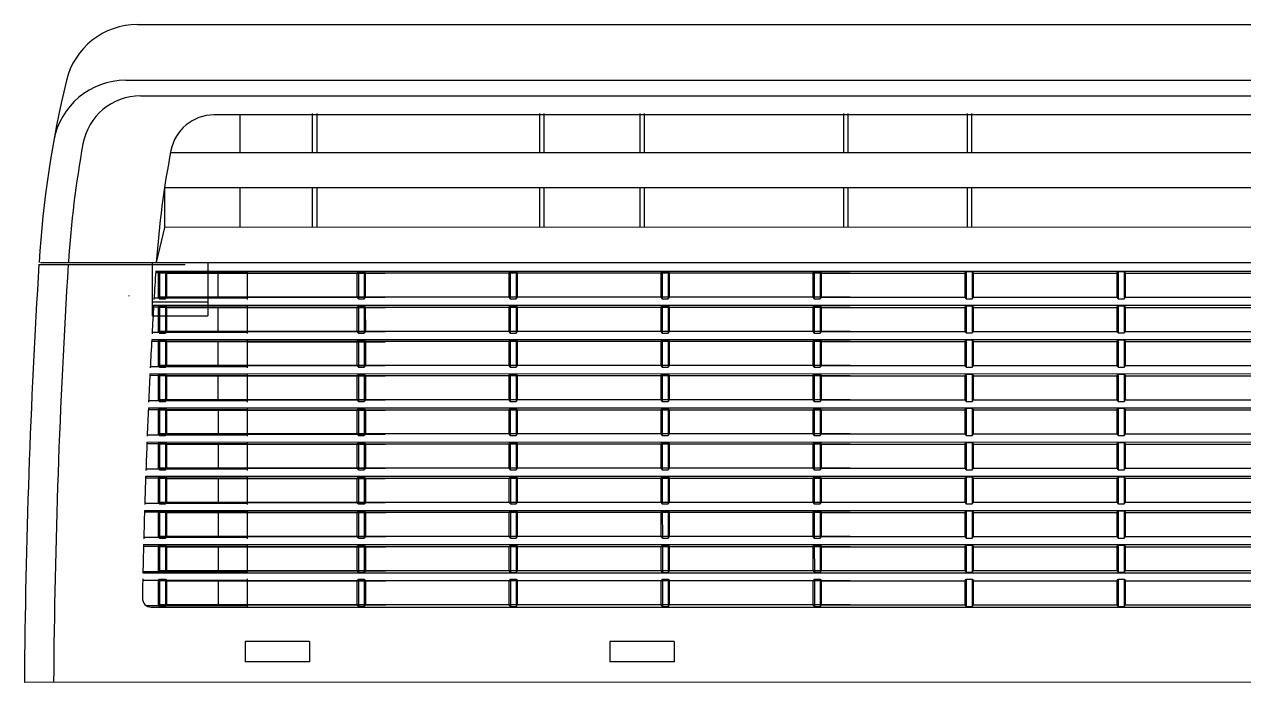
# Model space of a CAD drawing. Header units: millimetres. Extents: x 231894 to 495193, y 184583 to 303652.
# Drawn here: x 462433.2 to 462840.7, y 209070.3 to 209290.4 of the extents above; entities that cross this region are included whole.
import ezdxf

# ---------------------------------------------------------------- set-up
doc = ezdxf.new("R2010")
doc.units = ezdxf.units.MM
doc.layers.add('MEQUIP', color=2, linetype='Continuous')

# ---------------------------------------------------------------- blocks, each defined once
blk = doc.blocks.new('QH')
at = {"layer": 'MEQUIP', "color": 1, "linetype": 'Continuous'}
for p, q in [((378544.97, 398002.48), (379284.35, 398002.54)), ((378541.06, 397983.84), (379288.25, 397983.91)), ((378545.97, 397978.64), (379283.35, 397978.7)), ((378603.4, 397972.79), (378603.4, 397959.6)), ((378604.87, 397972.79), (378604.87, 397959.6)), ((378679.34, 397972.77), (378679.34, 397959.59)), ((378680.8, 397972.77), (378680.8, 397959.59)), ((378712.82, 397972.79), (378712.82, 397959.61)), ((378714.28, 397972.79), (378714.28, 397959.61)), ((378780.94, 397972.78), (378780.94, 397959.59)), ((378782.4, 397972.78), (378782.4, 397959.59)), ((378822.23, 397972.8), (378822.23, 397959.61)), ((378823.69, 397972.8), (378823.69, 397959.61)), ((379258.49, 397972.34), (378570.54, 397972.28)), ((378579.21, 397972.28), (378579.21, 397959.58)), ((379273.32, 397959.64), (378555.99, 397959.58)), ((379275.31, 397947.92), (378554.01, 397947.85)), ((378554.01, 397947.85), (378554.01, 397934.67)), ((378579.21, 397947.86), (378579.21, 397934.67)), ((378603.4, 397947.88), (378603.4, 397934.69)), ((378604.87, 397947.88), (378604.87, 397934.69)), ((378679.34, 397947.86), (378679.34, 397934.67)), ((378680.8, 397947.86), (378680.81, 397934.67)), ((378712.82, 397947.88), (378712.82, 397934.7)), ((378714.28, 397947.88), (378714.28, 397934.7)), ((378780.94, 397947.87), (378780.94, 397934.68)), ((378782.4, 397947.87), (378782.4, 397934.68)), ((378822.23, 397947.89), (378822.23, 397934.7)), ((378823.7, 397947.89), (378823.7, 397934.7)), ((378554.01, 397934.67), (378551.26, 397922.94)), ((379275.31, 397934.73), (378554.01, 397934.67)), ((378512.04, 397922.24), (378560.89, 397922.24)), ((378512.52, 397922.94), (379317.2, 397923.01)), ((378549.9, 397922.94), (378549.9, 397905.1)), ((378551.05, 397920.04), (379278.27, 397920.11)), ((378551.87, 397919.33), (378552.36, 397919.88)), ((378552.36, 397919.88), (378554.32, 397919.88)), ((378552.36, 397919.88), (378552.36, 397910.77)), ((378554.32, 397919.88), (378554.32, 397910.77)), ((378554.32, 397919.88), (378554.8, 397919.33)), ((378568.46, 397922.94), (378568.46, 397905.1)), ((378581.65, 397920.05), (378581.65, 397910.57)), ((378618.3, 397919.33), (378618.79, 397919.88)), ((378618.79, 397919.88), (378620.75, 397919.88)), ((378618.79, 397919.88), (378618.79, 397910.77)), ((378620.75, 397919.88), (378620.75, 397910.77)), ((378620.75, 397919.88), (378621.23, 397919.33)), ((378669.1, 397919.34), (378669.59, 397919.89)), ((378669.59, 397919.89), (378671.54, 397919.89)), ((378669.59, 397919.89), (378669.59, 397910.78)), ((378671.54, 397919.89), (378671.54, 397910.78)), ((378671.54, 397919.89), (378672.03, 397919.34)), ((378719.9, 397919.34), (378720.39, 397919.89)), ((378720.39, 397919.89), (378722.34, 397919.89)), ((378720.39, 397919.89), (378720.39, 397910.78)), ((378722.34, 397919.89), (378722.34, 397910.78)), ((378722.34, 397919.89), (378722.83, 397919.34)), ((378770.7, 397919.34), (378771.19, 397919.89)), ((378771.19, 397919.89), (378773.14, 397919.89)), ((378771.19, 397919.89), (378771.19, 397910.78)), ((378773.14, 397919.89), (378773.14, 397910.78)), ((378773.14, 397919.89), (378773.63, 397919.34)), ((378821.5, 397919.35), (378821.99, 397919.9)), ((378821.99, 397919.9), (378823.94, 397919.9)), ((378821.99, 397919.9), (378821.99, 397910.79)), ((378823.94, 397919.9), (378823.94, 397910.79)), ((378823.94, 397919.9), (378824.43, 397919.35)), ((378872.3, 397919.35), (378872.79, 397919.9)), ((378872.79, 397919.9), (378874.74, 397919.9)), ((378872.79, 397919.9), (378872.79, 397910.79)), ((378874.74, 397919.9), (378874.74, 397910.79)), ((378874.74, 397919.9), (378875.23, 397919.35)), ((378551.02, 397919.54), (378581.65, 397919.54)), ((378551.87, 397919.33), (378551.87, 397911.32)), ((378783.14, 397919.33), (378551.87, 397919.33)), ((378554.8, 397919.33), (378602.67, 397919.33)), ((378554.8, 397911.32), (378554.8, 397919.33)), ((378571.88, 397919.54), (378571.88, 397911.07)), ((378581.65, 397919.31), (378627.81, 397919.32)), ((378618.3, 397919.33), (378618.3, 397911.32)), ((378621.23, 397911.32), (378621.23, 397919.33)), ((378669.1, 397919.34), (378669.1, 397911.33)), ((378672.03, 397911.33), (378672.03, 397919.34)), ((378719.9, 397919.34), (378719.9, 397911.33)), ((378722.83, 397911.33), (378722.83, 397919.34)), ((378770.7, 397919.34), (378770.7, 397911.33)), ((378773.63, 397919.34), (378821.5, 397919.35)), ((378773.63, 397911.33), (378773.63, 397919.34)), ((378821.5, 397919.35), (378821.5, 397911.34)), ((378824.43, 397919.35), (378872.3, 397919.35)), ((378824.43, 397911.34), (378824.43, 397919.35)), ((378872.3, 397919.35), (378872.3, 397911.34)), ((378875.23, 397919.35), (378923.1, 397919.35)), ((378875.23, 397911.34), (378875.23, 397919.35)), ((378549.9, 397909.77), (378568.46, 397909.77)), ((378550.33, 397908.11), (378581.65, 397908.11)), ((378550.36, 397908.61), (379278.96, 397908.68)), ((378550.51, 397911.07), (378581.65, 397911.07)), ((378783.14, 397911.32), (378551.87, 397911.32)), ((378551.87, 397911.32), (378552.36, 397910.77)), ((378551.87, 397907.9), (378552.36, 397908.45)), ((378551.87, 397907.9), (378551.87, 397899.89)), ((378783.14, 397907.9), (378551.87, 397907.9)), ((378552.36, 397910.77), (378554.32, 397910.77)), ((378552.36, 397908.45), (378554.32, 397908.45)), ((378552.36, 397908.45), (378552.36, 397899.34)), ((378554.32, 397910.77), (378554.8, 397911.32)), ((378554.32, 397908.45), (378554.32, 397899.34)), ((378554.32, 397908.45), (378554.81, 397907.9)), ((378554.8, 397911.32), (378602.67, 397911.32)), ((378554.81, 397907.9), (378602.67, 397907.9)), ((378554.81, 397899.89), (378554.81, 397907.9)), ((378571.88, 397908.11), (378571.88, 397899.64)), ((378581.65, 397911.3), (378627.81, 397911.31)), ((378581.65, 397908.62), (378581.65, 397899.14)), ((378581.65, 397907.88), (378627.81, 397907.89)), ((378618.3, 397911.32), (378618.79, 397910.77)), ((378618.3, 397907.9), (378618.79, 397908.45)), ((378618.3, 397907.9), (378618.3, 397899.89)), ((378618.79, 397910.77), (378620.75, 397910.77)), ((378618.79, 397908.45), (378620.75, 397908.45)), ((378618.79, 397908.45), (378618.79, 397899.34)), ((378620.75, 397910.77), (378621.23, 397911.32)), ((378620.75, 397908.45), (378620.75, 397899.34)), ((378620.75, 397908.45), (378621.23, 397907.9)), ((378621.24, 397899.89), (378621.23, 397907.9)), ((378669.1, 397911.33), (378669.59, 397910.78)), ((378669.1, 397907.91), (378669.59, 397908.46)), ((378669.1, 397907.91), (378669.1, 397899.9)), ((378669.59, 397910.78), (378671.54, 397910.78)), ((378669.59, 397908.46), (378671.55, 397908.46)), ((378669.59, 397908.46), (378669.59, 397899.35)), ((378671.54, 397910.78), (378672.03, 397911.33)), ((378671.55, 397908.46), (378671.55, 397899.35)), ((378671.55, 397908.46), (378672.03, 397907.91)), ((378672.03, 397899.9), (378672.03, 397907.91)), ((378719.9, 397911.33), (378720.39, 397910.78)), ((378719.9, 397907.91), (378720.39, 397908.46)), ((378719.9, 397907.91), (378719.9, 397899.9)), ((378720.39, 397910.78), (378722.34, 397910.78)), ((378720.39, 397908.46), (378722.34, 397908.46)), ((378720.39, 397908.46), (378720.39, 397899.35)), ((378722.34, 397910.78), (378722.83, 397911.33)), ((378722.34, 397908.46), (378722.34, 397899.35)), ((378722.34, 397908.46), (378722.83, 397907.91)), ((378722.83, 397899.9), (378722.83, 397907.91)), ((378770.7, 397911.33), (378771.19, 397910.78)), ((378770.7, 397907.91), (378771.19, 397908.46)), ((378770.7, 397907.91), (378770.7, 397899.9)), ((378771.19, 397910.78), (378773.14, 397910.78)), ((378771.19, 397908.46), (378773.14, 397908.46)), ((378771.19, 397908.46), (378771.19, 397899.35)), ((378773.14, 397910.78), (378773.63, 397911.33)), ((378773.14, 397908.46), (378773.14, 397899.35)), ((378773.14, 397908.46), (378773.63, 397907.91)), ((378773.63, 397911.33), (378821.5, 397911.34)), ((378773.63, 397907.91), (378821.5, 397907.92)), ((378773.63, 397899.9), (378773.63, 397907.91)), ((378821.5, 397911.34), (378821.99, 397910.79)), ((378821.5, 397907.92), (378821.99, 397908.47)), ((378821.5, 397907.92), (378821.5, 397899.91)), ((378821.99, 397910.79), (378823.94, 397910.79)), ((378821.99, 397908.47), (378823.94, 397908.47)), ((378821.99, 397908.47), (378821.99, 397899.36)), ((378823.94, 397910.79), (378824.43, 397911.34)), ((378823.94, 397908.47), (378823.94, 397899.36)), ((378823.94, 397908.47), (378824.43, 397907.92)), ((378824.43, 397911.34), (378872.3, 397911.34)), ((378824.43, 397907.92), (378872.3, 397907.92)), ((378824.43, 397899.91), (378824.43, 397907.92)), ((378872.3, 397911.34), (378872.79, 397910.79)), ((378872.3, 397907.92), (378872.79, 397908.47)), ((378872.3, 397907.92), (378872.3, 397899.91)), ((378872.79, 397910.79), (378874.74, 397910.79)), ((378872.79, 397908.47), (378874.74, 397908.47)), ((378872.79, 397908.47), (378872.79, 397899.36)), ((378874.74, 397910.79), (378875.23, 397911.34)), ((378874.74, 397908.47), (378874.74, 397899.36)), ((378874.74, 397908.47), (378875.23, 397907.92)), ((378875.23, 397911.34), (378923.1, 397911.34)), ((378875.23, 397907.92), (378923.1, 397907.92)), ((378875.23, 397899.91), (378875.23, 397907.92)), ((378549.9, 397905.1), (378568.46, 397905.1)), ((378549.86, 397899.64), (378581.65, 397899.64)), ((378783.14, 397899.89), (378551.87, 397899.89)), ((378551.87, 397899.89), (378552.36, 397899.34)), ((378552.36, 397899.34), (378554.32, 397899.34)), ((378554.32, 397899.34), (378554.81, 397899.89)), ((378554.81, 397899.89), (378602.67, 397899.89)), ((378581.65, 397899.87), (378627.81, 397899.88)), ((378618.3, 397899.89), (378618.79, 397899.34)), ((378618.79, 397899.34), (378620.75, 397899.34)), ((378620.75, 397899.34), (378621.24, 397899.89)), ((378669.1, 397899.9), (378669.59, 397899.35)), ((378669.59, 397899.35), (378671.55, 397899.35)), ((378671.55, 397899.35), (378672.03, 397899.9)), ((378719.9, 397899.9), (378720.39, 397899.35)), ((378720.39, 397899.35), (378722.34, 397899.35)), ((378722.34, 397899.35), (378722.83, 397899.9)), ((378770.7, 397899.9), (378771.19, 397899.35)), ((378771.19, 397899.35), (378773.14, 397899.35)), ((378773.14, 397899.35), (378773.63, 397899.9)), ((378773.63, 397899.9), (378821.5, 397899.91)), ((378821.5, 397899.91), (378821.99, 397899.36)), ((378821.99, 397899.36), (378823.94, 397899.36)), ((378823.94, 397899.36), (378824.43, 397899.91)), ((378824.43, 397899.91), (378872.3, 397899.91)), ((378872.3, 397899.91), (378872.79, 397899.36)), ((378872.79, 397899.36), (378874.74, 397899.36)), ((378874.74, 397899.36), (378875.23, 397899.91)), ((378875.23, 397899.91), (378923.1, 397899.91)), ((378549.7, 397896.68), (378581.65, 397896.68)), ((378549.73, 397897.18), (379279.6, 397897.25)), ((378551.88, 397896.47), (378552.36, 397897.02)), ((378551.88, 397896.47), (378551.88, 397888.46)), ((378783.14, 397896.47), (378551.88, 397896.47)), ((378552.36, 397897.02), (378554.32, 397897.02)), ((378552.36, 397897.02), (378552.36, 397887.91)), ((378554.32, 397897.02), (378554.32, 397887.91)), ((378554.32, 397897.02), (378554.81, 397896.47)), ((378554.81, 397896.47), (378602.67, 397896.47)), ((378554.81, 397888.46), (378554.81, 397896.47)), ((378571.88, 397896.68), (378571.88, 397888.21)), ((378581.65, 397897.19), (378581.65, 397887.71)), ((378581.65, 397896.45), (378627.81, 397896.46)), ((378618.3, 397896.47), (378618.79, 397897.02)), ((378618.3, 397896.47), (378618.31, 397888.46)), ((378618.79, 397897.02), (378620.75, 397897.02)), ((378618.79, 397897.02), (378618.79, 397887.91)), ((378620.75, 397897.02), (378620.75, 397887.91)), ((378620.75, 397897.02), (378621.24, 397896.47)), ((378621.24, 397888.46), (378621.24, 397896.47)), ((378669.1, 397896.48), (378669.59, 397897.03)), ((378669.1, 397896.48), (378669.1, 397888.47)), ((378669.59, 397897.03), (378671.55, 397897.03)), ((378669.59, 397897.03), (378669.59, 397887.92)), ((378671.55, 397897.03), (378671.55, 397887.92)), ((378671.55, 397897.03), (378672.03, 397896.48)), ((378672.03, 397888.47), (378672.03, 397896.48)), ((378719.9, 397896.48), (378720.39, 397897.03)), ((378719.9, 397896.48), (378719.9, 397888.47)), ((378720.39, 397897.03), (378722.34, 397897.03)), ((378720.39, 397897.03), (378720.39, 397887.92)), ((378722.34, 397897.03), (378722.35, 397887.92)), ((378722.34, 397897.03), (378722.83, 397896.48)), ((378722.83, 397888.47), (378722.83, 397896.48)), ((378770.7, 397896.48), (378771.19, 397897.03)), ((378770.7, 397896.48), (378770.7, 397888.47)), ((378771.19, 397897.03), (378773.14, 397897.03)), ((378771.19, 397897.03), (378771.19, 397887.92)), ((378773.14, 397897.03), (378773.14, 397887.92)), ((378773.14, 397897.03), (378773.63, 397896.48)), ((378773.63, 397896.48), (378821.5, 397896.49)), ((378773.63, 397888.47), (378773.63, 397896.48)), ((378821.5, 397896.49), (378821.99, 397897.04)), ((378821.5, 397896.49), (378821.5, 397888.48)), ((378821.99, 397897.04), (378823.94, 397897.04)), ((378821.99, 397897.04), (378821.99, 397887.93)), ((378823.94, 397897.04), (378823.94, 397887.93)), ((378823.94, 397897.04), (378824.43, 397896.49)), ((378824.43, 397896.49), (378872.3, 397896.49)), ((378824.43, 397888.48), (378824.43, 397896.49)), ((378872.3, 397896.49), (378872.79, 397897.04)), ((378872.3, 397896.49), (378872.3, 397888.48)), ((378872.79, 397897.04), (378874.74, 397897.04)), ((378872.79, 397897.04), (378872.79, 397887.93)), ((378874.74, 397897.04), (378874.74, 397887.93)), ((378874.74, 397897.04), (378875.23, 397896.49)), ((378875.23, 397896.49), (378923.1, 397896.49)), ((378875.23, 397888.48), (378875.23, 397896.49)), ((378549.27, 397888.21), (378581.65, 397888.21)), ((378783.14, 397888.46), (378551.88, 397888.46)), ((378551.88, 397888.46), (378552.36, 397887.91)), ((378552.36, 397887.91), (378554.32, 397887.91)), ((378554.32, 397887.91), (378554.81, 397888.46)), ((378554.81, 397888.46), (378602.67, 397888.46)), ((378581.65, 397888.44), (378627.81, 397888.45)), ((378618.31, 397888.46), (378618.79, 397887.91)), ((378618.79, 397887.91), (378620.75, 397887.91)), ((378620.75, 397887.91), (378621.24, 397888.46)), ((378669.1, 397888.47), (378669.59, 397887.92)), ((378669.59, 397887.92), (378671.55, 397887.92)), ((378671.55, 397887.92), (378672.03, 397888.47)), ((378719.9, 397888.47), (378720.39, 397887.92)), ((378720.39, 397887.92), (378722.35, 397887.92)), ((378722.35, 397887.92), (378722.83, 397888.47)), ((378770.7, 397888.47), (378771.19, 397887.92)), ((378771.19, 397887.92), (378773.14, 397887.92)), ((378773.14, 397887.92), (378773.63, 397888.47)), ((378773.63, 397888.47), (378821.5, 397888.48)), ((378821.5, 397888.48), (378821.99, 397887.93)), ((378821.99, 397887.93), (378823.94, 397887.93)), ((378823.94, 397887.93), (378824.43, 397888.48)), ((378824.43, 397888.48), (378872.3, 397888.48)), ((378872.3, 397888.48), (378872.79, 397887.93)), ((378872.79, 397887.93), (378874.74, 397887.93)), ((378874.74, 397887.93), (378875.23, 397888.48)), ((378875.23, 397888.48), (378923.1, 397888.48)), ((378549.12, 397885.25), (378581.65, 397885.25)), ((378549.14, 397885.75), (379280.18, 397885.82)), ((378551.88, 397885.04), (378552.36, 397885.59)), ((378551.88, 397885.04), (378551.88, 397877.03)), ((378783.14, 397885.04), (378551.88, 397885.04)), ((378552.36, 397885.59), (378554.32, 397885.59)), ((378552.36, 397885.59), (378552.36, 397876.48)), ((378554.32, 397885.59), (378554.32, 397876.48)), ((378554.32, 397885.59), (378554.81, 397885.04)), ((378554.81, 397885.04), (378602.67, 397885.04)), ((378554.81, 397877.03), (378554.81, 397885.04)), ((378571.88, 397885.25), (378571.88, 397876.78)), ((378581.65, 397885.76), (378581.65, 397876.28)), ((378581.65, 397885.02), (378627.81, 397885.03)), ((378618.31, 397885.04), (378618.79, 397885.59)), ((378618.31, 397885.04), (378618.31, 397877.03)), ((378618.79, 397885.59), (378620.75, 397885.59)), ((378618.79, 397885.59), (378618.79, 397876.48)), ((378620.75, 397885.59), (378620.75, 397876.48)), ((378620.75, 397885.59), (378621.24, 397885.04)), ((378621.24, 397877.03), (378621.24, 397885.04)), ((378669.1, 397885.05), (378669.59, 397885.6)), ((378669.1, 397885.05), (378669.1, 397877.04)), ((378669.59, 397885.6), (378671.55, 397885.6)), ((378669.59, 397885.6), (378669.59, 397876.49)), ((378671.55, 397885.6), (378671.55, 397876.49)), ((378671.55, 397885.6), (378672.04, 397885.05)), ((378672.04, 397877.04), (378672.04, 397885.05)), ((378719.9, 397885.05), (378720.39, 397885.6)), ((378719.9, 397885.05), (378719.9, 397877.04)), ((378720.39, 397885.6), (378722.35, 397885.6)), ((378720.39, 397885.6), (378720.39, 397876.49)), ((378722.35, 397885.6), (378722.35, 397876.49)), ((378722.35, 397885.6), (378722.83, 397885.05)), ((378722.83, 397877.04), (378722.83, 397885.05)), ((378770.7, 397885.05), (378771.19, 397885.6)), ((378770.7, 397885.05), (378770.7, 397877.04)), ((378771.19, 397885.6), (378773.14, 397885.6)), ((378771.19, 397885.6), (378771.19, 397876.49)), ((378773.14, 397885.6), (378773.15, 397876.49)), ((378773.14, 397885.6), (378773.63, 397885.05)), ((378773.63, 397885.05), (378821.5, 397885.06)), ((378773.63, 397877.04), (378773.63, 397885.05)), ((378821.5, 397885.06), (378821.99, 397885.61)), ((378821.5, 397885.06), (378821.5, 397877.05)), ((378821.99, 397885.61), (378823.94, 397885.61)), ((378821.99, 397885.61), (378821.99, 397876.5)), ((378823.94, 397885.61), (378823.94, 397876.5)), ((378823.94, 397885.61), (378824.43, 397885.06)), ((378824.43, 397885.06), (378872.3, 397885.06)), ((378824.43, 397877.05), (378824.43, 397885.06)), ((378872.3, 397885.06), (378872.79, 397885.61)), ((378872.3, 397885.06), (378872.3, 397877.05)), ((378872.79, 397885.61), (378874.74, 397885.61)), ((378872.79, 397885.61), (378872.79, 397876.5)), ((378874.74, 397885.61), (378874.74, 397876.5)), ((378874.74, 397885.61), (378875.23, 397885.06)), ((378875.23, 397885.06), (378923.1, 397885.06)), ((378875.23, 397877.05), (378875.23, 397885.06)), ((378548.72, 397876.78), (378581.65, 397876.78)), ((378783.14, 397877.03), (378551.88, 397877.03)), ((378551.88, 397877.03), (378552.36, 397876.48)), ((378552.36, 397876.48), (378554.32, 397876.48)), ((378554.32, 397876.48), (378554.81, 397877.03)), ((378554.81, 397877.03), (378602.68, 397877.03)), ((378581.65, 397877.01), (378627.81, 397877.02)), ((378618.31, 397877.03), (378618.79, 397876.48)), ((378618.79, 397876.48), (378620.75, 397876.48)), ((378620.75, 397876.48), (378621.24, 397877.03)), ((378669.1, 397877.04), (378669.59, 397876.49)), ((378669.59, 397876.49), (378671.55, 397876.49)), ((378671.55, 397876.49), (378672.04, 397877.04)), ((378719.9, 397877.04), (378720.39, 397876.49)), ((378720.39, 397876.49), (378722.35, 397876.49)), ((378722.35, 397876.49), (378722.83, 397877.04)), ((378770.7, 397877.04), (378771.19, 397876.49)), ((378771.19, 397876.49), (378773.15, 397876.49)), ((378773.15, 397876.49), (378773.63, 397877.04)), ((378773.63, 397877.04), (378821.5, 397877.05)), ((378821.5, 397877.05), (378821.99, 397876.5)), ((378821.99, 397876.5), (378823.94, 397876.5)), ((378823.94, 397876.5), (378824.43, 397877.05)), ((378824.43, 397877.05), (378872.3, 397877.05)), ((378872.3, 397877.05), (378872.79, 397876.5)), ((378872.79, 397876.5), (378874.74, 397876.5)), ((378874.74, 397876.5), (378875.23, 397877.05)), ((378875.23, 397877.05), (378923.1, 397877.05)), ((378548.59, 397873.82), (378581.65, 397873.82)), ((378548.61, 397874.32), (379280.72, 397874.39)), ((378551.88, 397873.61), (378552.37, 397874.16)), ((378551.88, 397873.61), (378551.88, 397865.6)), ((378783.14, 397873.61), (378551.88, 397873.61)), ((378552.37, 397874.16), (378554.32, 397874.16)), ((378552.37, 397874.16), (378552.37, 397865.05)), ((378554.32, 397874.16), (378554.32, 397865.05)), ((378554.32, 397874.16), (378554.81, 397873.61)), ((378554.81, 397873.61), (378602.68, 397873.61)), ((378554.81, 397865.6), (378554.81, 397873.61)), ((378571.89, 397873.82), (378571.89, 397865.35)), ((378581.65, 397874.33), (378581.65, 397864.85)), ((378581.65, 397873.59), (378627.81, 397873.6)), ((378618.31, 397873.61), (378618.79, 397874.16)), ((378618.31, 397873.61), (378618.31, 397865.6)), ((378618.79, 397874.16), (378620.75, 397874.16)), ((378618.79, 397874.16), (378618.8, 397865.05)), ((378620.75, 397874.16), (378620.75, 397865.05)), ((378620.75, 397874.16), (378621.24, 397873.61)), ((378621.24, 397865.6), (378621.24, 397873.61)), ((378669.11, 397873.62), (378669.59, 397874.17)), ((378669.11, 397873.62), (378669.11, 397865.61)), ((378669.59, 397874.17), (378671.55, 397874.17)), ((378669.59, 397874.17), (378669.59, 397865.06)), ((378671.55, 397874.17), (378671.55, 397865.06)), ((378671.55, 397874.17), (378672.04, 397873.62)), ((378672.04, 397865.61), (378672.04, 397873.62)), ((378719.9, 397873.62), (378720.39, 397874.17)), ((378719.9, 397873.62), (378719.9, 397865.61)), ((378720.39, 397874.17), (378722.35, 397874.17)), ((378720.39, 397874.17), (378720.39, 397865.06)), ((378722.35, 397874.17), (378722.35, 397865.06)), ((378722.35, 397874.17), (378722.83, 397873.62)), ((378722.84, 397865.61), (378722.83, 397873.62)), ((378770.7, 397873.62), (378771.19, 397874.17)), ((378770.7, 397873.62), (378770.7, 397865.61)), ((378771.19, 397874.17), (378773.15, 397874.17)), ((378771.19, 397874.17), (378771.19, 397865.06)), ((378773.15, 397874.17), (378773.15, 397865.06)), ((378773.15, 397874.17), (378773.63, 397873.62)), ((378773.63, 397873.62), (378821.5, 397873.63)), ((378773.63, 397865.61), (378773.63, 397873.62)), ((378821.5, 397873.63), (378821.99, 397874.18)), ((378821.5, 397873.63), (378821.5, 397865.62)), ((378821.99, 397874.18), (378823.94, 397874.18)), ((378821.99, 397874.18), (378821.99, 397865.07)), ((378823.94, 397874.18), (378823.94, 397865.07)), ((378823.94, 397874.18), (378824.43, 397873.63)), ((378824.43, 397873.63), (378872.3, 397873.63)), ((378824.43, 397865.62), (378824.43, 397873.63)), ((378872.3, 397873.63), (378872.79, 397874.18)), ((378872.3, 397873.63), (378872.3, 397865.62)), ((378872.79, 397874.18), (378874.74, 397874.18)), ((378872.79, 397874.18), (378872.79, 397865.07)), ((378874.74, 397874.18), (378874.74, 397865.07)), ((378874.74, 397874.18), (378875.23, 397873.63)), ((378875.23, 397873.63), (378923.1, 397873.63)), ((378875.23, 397865.62), (378875.23, 397873.63)), ((378548.14, 397862.89), (379281.2, 397862.96)), ((378548.23, 397865.35), (378581.65, 397865.35)), ((378783.14, 397865.6), (378551.88, 397865.6)), ((378551.88, 397865.6), (378552.37, 397865.05)), ((378551.88, 397862.18), (378552.37, 397862.73)), ((378552.37, 397865.05), (378554.32, 397865.05)), ((378552.37, 397862.73), (378554.32, 397862.73)), ((378552.37, 397862.73), (378552.37, 397853.62)), ((378554.32, 397865.05), (378554.81, 397865.6)), ((378554.32, 397862.73), (378554.32, 397853.62)), ((378554.32, 397862.73), (378554.81, 397862.18)), ((378554.81, 397865.6), (378602.68, 397865.6)), ((378581.65, 397865.58), (378627.81, 397865.59)), ((378581.65, 397862.9), (378581.66, 397853.42)), ((378618.31, 397865.6), (378618.8, 397865.05)), ((378618.31, 397862.18), (378618.8, 397862.73)), ((378618.8, 397865.05), (378620.75, 397865.05)), ((378618.8, 397862.73), (378620.75, 397862.73)), ((378618.8, 397862.73), (378618.8, 397853.62)), ((378620.75, 397865.05), (378621.24, 397865.6)), ((378620.75, 397862.73), (378620.75, 397853.62)), ((378620.75, 397862.73), (378621.24, 397862.19)), ((378669.11, 397865.61), (378669.59, 397865.06)), ((378669.11, 397862.19), (378669.59, 397862.74)), ((378669.59, 397865.06), (378671.55, 397865.06)), ((378669.59, 397862.74), (378671.55, 397862.74)), ((378669.59, 397862.74), (378669.59, 397853.63)), ((378671.55, 397865.06), (378672.04, 397865.61)), ((378671.55, 397862.74), (378671.55, 397853.63)), ((378671.55, 397862.74), (378672.04, 397862.19)), ((378719.9, 397865.61), (378720.39, 397865.06)), ((378719.9, 397862.19), (378720.39, 397862.74)), ((378720.39, 397865.06), (378722.35, 397865.06)), ((378720.39, 397862.74), (378722.35, 397862.74)), ((378720.39, 397862.74), (378720.39, 397853.63)), ((378722.35, 397865.06), (378722.84, 397865.61)), ((378722.35, 397862.74), (378722.35, 397853.63)), ((378722.35, 397862.74), (378722.84, 397862.19)), ((378770.7, 397865.61), (378771.19, 397865.06)), ((378770.7, 397862.19), (378771.19, 397862.74)), ((378771.19, 397865.06), (378773.15, 397865.06)), ((378771.19, 397862.74), (378773.15, 397862.74)), ((378771.19, 397862.74), (378771.19, 397853.63)), ((378773.15, 397865.06), (378773.63, 397865.61)), ((378773.15, 397862.74), (378773.15, 397853.63)), ((378773.15, 397862.74), (378773.63, 397862.2)), ((378773.63, 397865.61), (378821.5, 397865.62)), ((378821.5, 397865.62), (378821.99, 397865.07)), ((378821.5, 397862.2), (378821.99, 397862.75)), ((378821.99, 397865.07), (378823.94, 397865.07)), ((378821.99, 397862.75), (378823.95, 397862.75)), ((378821.99, 397862.75), (378821.99, 397853.64)), ((378823.94, 397865.07), (378824.43, 397865.62)), ((378823.95, 397862.75), (378823.95, 397853.64)), ((378823.95, 397862.75), (378824.43, 397862.2)), ((378824.43, 397865.62), (378872.3, 397865.62)), ((378872.3, 397865.62), (378872.79, 397865.07)), ((378872.3, 397862.2), (378872.79, 397862.75)), ((378872.79, 397865.07), (378874.74, 397865.07)), ((378872.79, 397862.75), (378874.74, 397862.75)), ((378872.79, 397862.75), (378872.79, 397853.64)), ((378874.74, 397865.07), (378875.23, 397865.62)), ((378874.74, 397862.75), (378874.74, 397853.64)), ((378874.74, 397862.75), (378875.23, 397862.2)), ((378875.23, 397865.62), (378923.1, 397865.62)), ((378548.12, 397862.39), (378581.65, 397862.39)), ((378551.88, 397862.18), (378551.88, 397854.17)), ((378783.14, 397862.18), (378551.88, 397862.18)), ((378554.81, 397862.18), (378602.68, 397862.18)), ((378554.81, 397854.17), (378554.81, 397862.18)), ((378571.89, 397862.39), (378571.89, 397853.92)), ((378581.65, 397862.16), (378627.81, 397862.17)), ((378618.31, 397862.18), (378618.31, 397854.17)), ((378621.24, 397854.17), (378621.24, 397862.19)), ((378669.11, 397862.19), (378669.11, 397854.18)), ((378672.04, 397854.18), (378672.04, 397862.19)), ((378719.9, 397862.19), (378719.91, 397854.18)), ((378722.84, 397854.18), (378722.84, 397862.19)), ((378770.7, 397862.19), (378770.7, 397854.18)), ((378773.63, 397862.2), (378821.5, 397862.2)), ((378773.64, 397854.18), (378773.63, 397862.2)), ((378821.5, 397862.2), (378821.5, 397854.19)), ((378824.43, 397862.2), (378872.3, 397862.2)), ((378824.43, 397854.19), (378824.43, 397862.2)), ((378872.3, 397862.2), (378872.3, 397854.19)), ((378875.23, 397862.2), (378923.1, 397862.21)), ((378875.23, 397854.19), (378875.23, 397862.2)), ((378547.69, 397850.96), (378581.66, 397850.96)), ((378547.71, 397851.46), (379281.62, 397851.53)), ((378547.8, 397853.92), (378581.66, 397853.92)), ((378783.14, 397854.17), (378551.88, 397854.17)), ((378551.88, 397854.17), (378552.37, 397853.62)), ((378551.88, 397850.75), (378552.37, 397851.3)), ((378551.88, 397850.75), (378551.88, 397842.74)), ((378783.14, 397850.75), (378551.88, 397850.75)), ((378552.37, 397853.62), (378554.32, 397853.62)), ((378552.37, 397851.3), (378554.32, 397851.3)), ((378552.37, 397851.3), (378552.37, 397842.19)), ((378554.32, 397853.62), (378554.81, 397854.17)), ((378554.32, 397851.3), (378554.32, 397842.19)), ((378554.32, 397851.3), (378554.81, 397850.75)), ((378554.81, 397854.17), (378602.68, 397854.17)), ((378554.81, 397850.75), (378602.68, 397850.75)), ((378554.81, 397842.74), (378554.81, 397850.75)), ((378571.89, 397850.96), (378571.89, 397842.49)), ((378581.66, 397854.15), (378627.81, 397854.16)), ((378581.66, 397851.47), (378581.66, 397841.99)), ((378581.66, 397850.73), (378627.81, 397850.74)), ((378618.31, 397854.17), (378618.8, 397853.62)), ((378618.31, 397850.76), (378618.8, 397851.3)), ((378618.31, 397850.76), (378618.31, 397842.74)), ((378618.8, 397853.62), (378620.75, 397853.62)), ((378618.8, 397851.3), (378620.75, 397851.3)), ((378618.8, 397851.3), (378618.8, 397842.19)), ((378620.75, 397853.62), (378621.24, 397854.17)), ((378620.75, 397851.3), (378620.75, 397842.2)), ((378620.75, 397851.3), (378621.24, 397850.76)), ((378621.24, 397842.74), (378621.24, 397850.76)), ((378669.11, 397854.18), (378669.59, 397853.63)), ((378669.11, 397850.76), (378669.6, 397851.31)), ((378669.11, 397850.76), (378669.11, 397842.75)), ((378669.59, 397853.63), (378671.55, 397853.63)), ((378669.6, 397851.31), (378671.55, 397851.31)), ((378669.6, 397851.31), (378669.6, 397842.2)), ((378671.55, 397853.63), (378672.04, 397854.18)), ((378671.55, 397851.31), (378671.55, 397842.2)), ((378671.55, 397851.31), (378672.04, 397850.76)), ((378672.04, 397842.75), (378672.04, 397850.76)), ((378719.91, 397854.18), (378720.39, 397853.63)), ((378719.91, 397850.76), (378720.39, 397851.31)), ((378719.91, 397850.76), (378719.91, 397842.75)), ((378720.39, 397853.63), (378722.35, 397853.63)), ((378720.39, 397851.31), (378722.35, 397851.31)), ((378720.39, 397851.31), (378720.39, 397842.2)), ((378722.35, 397853.63), (378722.84, 397854.18)), ((378722.35, 397851.31), (378722.35, 397842.2)), ((378722.35, 397851.31), (378722.84, 397850.76)), ((378722.84, 397842.75), (378722.84, 397850.76)), ((378770.7, 397854.18), (378771.19, 397853.63)), ((378770.7, 397850.77), (378771.19, 397851.31)), ((378770.7, 397850.77), (378770.71, 397842.75)), ((378771.19, 397853.63), (378773.15, 397853.63)), ((378771.19, 397851.31), (378773.15, 397851.31)), ((378771.19, 397851.31), (378771.19, 397842.21)), ((378773.15, 397853.63), (378773.64, 397854.18)), ((378773.15, 397851.31), (378773.15, 397842.21)), ((378773.15, 397851.31), (378773.64, 397850.77)), ((378773.64, 397854.18), (378821.5, 397854.19)), ((378773.64, 397850.77), (378821.5, 397850.77)), ((378773.64, 397842.75), (378773.64, 397850.77)), ((378821.5, 397854.19), (378821.99, 397853.64)), ((378821.5, 397850.77), (378821.99, 397851.32)), ((378821.5, 397850.77), (378821.5, 397842.76)), ((378821.99, 397853.64), (378823.95, 397853.64)), ((378821.99, 397851.32), (378823.95, 397851.32)), ((378821.99, 397851.32), (378821.99, 397842.21)), ((378823.95, 397853.64), (378824.43, 397854.19)), ((378823.95, 397851.32), (378823.95, 397842.21)), ((378823.95, 397851.32), (378824.43, 397850.77)), ((378824.43, 397854.19), (378872.3, 397854.19)), ((378824.43, 397850.77), (378872.3, 397850.77)), ((378824.43, 397842.76), (378824.43, 397850.77)), ((378872.3, 397854.19), (378872.79, 397853.64)), ((378872.3, 397850.77), (378872.79, 397851.32)), ((378872.3, 397850.77), (378872.3, 397842.76)), ((378872.79, 397853.64), (378874.74, 397853.64)), ((378872.79, 397851.32), (378874.74, 397851.32)), ((378872.79, 397851.32), (378872.79, 397842.21)), ((378874.74, 397853.64), (378875.23, 397854.19)), ((378874.74, 397851.32), (378874.75, 397842.21)), ((378874.74, 397851.32), (378875.23, 397850.77)), ((378875.23, 397854.19), (378923.1, 397854.19)), ((378875.23, 397850.77), (378923.1, 397850.78)), ((378875.23, 397842.76), (378875.23, 397850.77)), ((378547.41, 397842.49), (378581.66, 397842.49)), ((378783.14, 397842.74), (378551.88, 397842.74)), ((378551.88, 397842.74), (378552.37, 397842.19)), ((378554.32, 397842.19), (378554.81, 397842.74)), ((378554.81, 397842.74), (378602.68, 397842.74)), ((378581.66, 397842.72), (378627.81, 397842.73)), ((378618.31, 397842.74), (378618.8, 397842.19)), ((378620.75, 397842.2), (378621.24, 397842.74)), ((378669.11, 397842.75), (378669.6, 397842.2)), ((378671.55, 397842.2), (378672.04, 397842.75)), ((378719.91, 397842.75), (378720.39, 397842.2)), ((378722.35, 397842.2), (378722.84, 397842.75)), ((378770.71, 397842.75), (378771.19, 397842.21)), ((378773.15, 397842.21), (378773.64, 397842.75)), ((378773.64, 397842.75), (378821.5, 397842.76)), ((378821.5, 397842.76), (378821.99, 397842.21)), ((378823.95, 397842.21), (378824.43, 397842.76)), ((378824.43, 397842.76), (378872.3, 397842.76)), ((378872.3, 397842.76), (378872.79, 397842.21)), ((378874.75, 397842.21), (378875.23, 397842.76)), ((378875.23, 397842.76), (378923.1, 397842.76)), ((378547.32, 397839.53), (378581.66, 397839.53)), ((378547.34, 397840.03), (379282, 397840.1)), ((378551.88, 397839.32), (378552.37, 397839.87)), ((378551.88, 397839.32), (378551.88, 397831.31)), ((378783.14, 397839.32), (378551.88, 397839.32)), ((378552.37, 397842.19), (378554.32, 397842.19)), ((378552.37, 397839.87), (378554.32, 397839.87)), ((378552.37, 397839.87), (378552.37, 397830.76)), ((378554.32, 397839.87), (378554.32, 397830.76)), ((378554.32, 397839.87), (378554.81, 397839.32)), ((378554.81, 397839.32), (378602.68, 397839.32)), ((378554.81, 397831.31), (378554.81, 397839.32)), ((378571.89, 397839.53), (378571.89, 397831.06)), ((378581.66, 397840.04), (378581.66, 397830.56)), ((378581.66, 397839.3), (378627.82, 397839.31)), ((378618.31, 397839.33), (378618.8, 397839.87)), ((378618.31, 397839.33), (378618.31, 397831.31)), ((378618.8, 397842.19), (378620.75, 397842.2)), ((378618.8, 397839.87), (378620.75, 397839.87)), ((378618.8, 397839.87), (378618.8, 397830.77)), ((378620.75, 397839.87), (378620.75, 397830.77)), ((378620.75, 397839.87), (378621.24, 397839.33)), ((378621.24, 397831.31), (378621.24, 397839.33)), ((378669.11, 397839.33), (378669.6, 397839.88)), ((378669.11, 397839.33), (378669.11, 397831.32)), ((378669.6, 397842.2), (378671.55, 397842.2)), ((378669.6, 397839.88), (378671.55, 397839.88)), ((378669.6, 397839.88), (378669.6, 397830.77)), ((378671.55, 397839.88), (378671.55, 397830.77)), ((378671.55, 397839.88), (378672.04, 397839.33)), ((378672.04, 397831.32), (378672.04, 397839.33)), ((378719.91, 397839.33), (378720.39, 397839.88)), ((378719.91, 397839.33), (378719.91, 397831.32)), ((378720.39, 397842.2), (378722.35, 397842.2)), ((378720.39, 397839.88), (378722.35, 397839.88)), ((378720.39, 397839.88), (378720.4, 397830.77)), ((378722.35, 397839.88), (378722.35, 397830.77)), ((378722.35, 397839.88), (378722.84, 397839.33)), ((378722.84, 397831.32), (378722.84, 397839.33)), ((378770.71, 397839.34), (378771.19, 397839.88)), ((378770.71, 397839.34), (378770.71, 397831.32)), ((378771.19, 397842.21), (378773.15, 397842.21)), ((378771.19, 397839.88), (378773.15, 397839.89)), ((378771.19, 397839.88), (378771.19, 397830.78)), ((378773.15, 397839.89), (378773.15, 397830.78)), ((378773.15, 397839.89), (378773.64, 397839.34)), ((378773.64, 397839.34), (378821.5, 397839.34)), ((378773.64, 397831.32), (378773.64, 397839.34)), ((378821.5, 397839.34), (378821.99, 397839.89)), ((378821.5, 397839.34), (378821.5, 397831.33)), ((378821.99, 397842.21), (378823.95, 397842.21)), ((378821.99, 397839.89), (378823.95, 397839.89)), ((378821.99, 397839.89), (378821.99, 397830.78)), ((378823.95, 397839.89), (378823.95, 397830.78)), ((378823.95, 397839.89), (378824.44, 397839.34)), ((378824.44, 397839.34), (378872.3, 397839.34)), ((378824.44, 397831.33), (378824.44, 397839.34)), ((378872.3, 397839.34), (378872.79, 397839.89)), ((378872.3, 397839.34), (378872.3, 397831.33)), ((378872.79, 397842.21), (378874.75, 397842.21)), ((378872.79, 397839.89), (378874.75, 397839.89)), ((378872.79, 397839.89), (378872.79, 397830.78)), ((378874.75, 397839.89), (378874.75, 397830.78)), ((378874.75, 397839.89), (378875.23, 397839.34)), ((378875.23, 397839.34), (378923.1, 397839.35)), ((378875.23, 397831.33), (378875.23, 397839.34)), ((378547.08, 397831.06), (378581.66, 397831.06)), ((378783.14, 397831.31), (378551.88, 397831.31)), ((378551.88, 397831.31), (378552.37, 397830.76)), ((378552.37, 397830.76), (378554.32, 397830.76)), ((378554.32, 397830.76), (378554.81, 397831.31)), ((378554.81, 397831.31), (378602.68, 397831.31)), ((378581.66, 397831.29), (378627.82, 397831.3)), ((378618.31, 397831.31), (378618.8, 397830.77)), ((378618.8, 397830.77), (378620.75, 397830.77)), ((378620.75, 397830.77), (378621.24, 397831.31)), ((378669.11, 397831.32), (378669.6, 397830.77)), ((378669.6, 397830.77), (378671.55, 397830.77)), ((378671.55, 397830.77), (378672.04, 397831.32)), ((378719.91, 397831.32), (378720.4, 397830.77)), ((378720.4, 397830.77), (378722.35, 397830.77)), ((378722.35, 397830.77), (378722.84, 397831.32)), ((378770.71, 397831.32), (378771.19, 397830.78)), ((378771.19, 397830.78), (378773.15, 397830.78)), ((378773.15, 397830.78), (378773.64, 397831.32)), ((378773.64, 397831.32), (378821.5, 397831.33)), ((378821.5, 397831.33), (378821.99, 397830.78)), ((378821.99, 397830.78), (378823.95, 397830.78)), ((378823.95, 397830.78), (378824.44, 397831.33)), ((378824.44, 397831.33), (378872.3, 397831.33)), ((378872.3, 397831.33), (378872.79, 397830.78)), ((378872.79, 397830.78), (378874.75, 397830.78)), ((378874.75, 397830.78), (378875.23, 397831.33)), ((378875.23, 397831.33), (378923.1, 397831.33)), ((378547, 397828.1), (378581.66, 397828.1)), ((378547.01, 397828.6), (379282.32, 397828.67)), ((378551.88, 397827.89), (378552.37, 397828.44)), ((378551.88, 397827.89), (378551.88, 397819.88)), ((378783.14, 397827.89), (378551.88, 397827.89)), ((378552.37, 397828.44), (378554.32, 397828.44)), ((378552.37, 397828.44), (378552.37, 397819.33)), ((378554.32, 397828.44), (378554.32, 397819.33)), ((378554.32, 397828.44), (378554.81, 397827.89)), ((378554.81, 397827.89), (378602.68, 397827.89)), ((378554.81, 397819.88), (378554.81, 397827.89)), ((378571.89, 397828.1), (378571.89, 397819.63)), ((378581.66, 397828.61), (378581.66, 397819.13)), ((378581.66, 397827.87), (378627.82, 397827.88)), ((378618.31, 397827.9), (378618.8, 397828.45)), ((378618.31, 397827.9), (378618.31, 397819.88)), ((378618.8, 397828.45), (378620.75, 397828.45)), ((378618.8, 397828.45), (378618.8, 397819.34)), ((378620.75, 397828.45), (378620.75, 397819.34)), ((378620.75, 397828.45), (378621.24, 397827.9)), ((378621.24, 397819.89), (378621.24, 397827.9)), ((378669.11, 397827.9), (378669.6, 397828.45)), ((378669.11, 397827.9), (378669.11, 397819.89)), ((378669.6, 397828.45), (378671.55, 397828.45)), ((378669.6, 397828.45), (378669.6, 397819.34)), ((378671.55, 397828.45), (378671.55, 397819.34)), ((378671.55, 397828.45), (378672.04, 397827.9)), ((378672.04, 397819.89), (378672.04, 397827.9)), ((378719.91, 397827.9), (378720.4, 397828.45)), ((378719.91, 397827.9), (378719.91, 397819.89)), ((378720.4, 397828.45), (378722.35, 397828.45)), ((378720.4, 397828.45), (378720.4, 397819.34)), ((378722.35, 397828.45), (378722.35, 397819.34)), ((378722.35, 397828.45), (378722.84, 397827.9)), ((378722.84, 397819.89), (378722.84, 397827.9)), ((378770.71, 397827.91), (378771.19, 397828.46)), ((378770.71, 397827.91), (378770.71, 397819.9)), ((378771.19, 397828.46), (378773.15, 397828.46)), ((378771.19, 397828.46), (378771.2, 397819.35)), ((378773.15, 397828.46), (378773.15, 397819.35)), ((378773.15, 397828.46), (378773.64, 397827.91)), ((378773.64, 397827.91), (378821.51, 397827.91)), ((378773.64, 397819.9), (378773.64, 397827.91)), ((378821.51, 397827.91), (378821.99, 397828.46)), ((378821.51, 397827.91), (378821.51, 397819.9)), ((378821.99, 397828.46), (378823.95, 397828.46)), ((378821.99, 397828.46), (378821.99, 397819.35)), ((378823.95, 397828.46), (378823.95, 397819.35)), ((378823.95, 397828.46), (378824.44, 397827.91)), ((378824.44, 397827.91), (378872.3, 397827.91)), ((378824.44, 397819.9), (378824.44, 397827.91)), ((378872.3, 397827.91), (378872.79, 397828.46)), ((378872.3, 397827.91), (378872.3, 397819.9)), ((378872.79, 397828.46), (378874.75, 397828.46)), ((378872.79, 397828.46), (378872.79, 397819.35)), ((378874.75, 397828.46), (378874.75, 397819.35)), ((378874.75, 397828.46), (378875.23, 397827.91)), ((378875.23, 397827.91), (378923.1, 397827.92)), ((378875.24, 397819.9), (378875.23, 397827.91)), ((378546.79, 397819.13), (379282.55, 397819.2)), ((378546.8, 397819.63), (378581.66, 397819.63)), ((378783.14, 397819.88), (378551.88, 397819.88)), ((378551.88, 397819.88), (378552.37, 397819.33)), ((378552.37, 397819.33), (378554.32, 397819.33)), ((378554.32, 397819.33), (378554.81, 397819.88)), ((378554.81, 397819.88), (378602.68, 397819.88)), ((378581.66, 397819.86), (378627.82, 397819.87)), ((378618.31, 397819.88), (378618.8, 397819.34)), ((378618.8, 397819.34), (378620.75, 397819.34)), ((378620.75, 397819.34), (378621.24, 397819.89)), ((378669.11, 397819.89), (378669.6, 397819.34)), ((378669.6, 397819.34), (378671.55, 397819.34)), ((378671.55, 397819.34), (378672.04, 397819.89)), ((378719.91, 397819.89), (378720.4, 397819.34)), ((378720.4, 397819.34), (378722.35, 397819.34)), ((378722.35, 397819.34), (378722.84, 397819.89)), ((378770.71, 397819.9), (378771.2, 397819.35)), ((378771.2, 397819.35), (378773.15, 397819.35)), ((378773.15, 397819.35), (378773.64, 397819.9)), ((378773.64, 397819.9), (378821.51, 397819.9)), ((378821.51, 397819.9), (378821.99, 397819.35)), ((378821.99, 397819.35), (378823.95, 397819.35)), ((378823.95, 397819.35), (378824.44, 397819.9)), ((378824.44, 397819.9), (378872.3, 397819.9)), ((378872.3, 397819.9), (378872.79, 397819.35)), ((378872.79, 397819.35), (378874.75, 397819.35)), ((378874.75, 397819.35), (378875.24, 397819.9)), ((378875.24, 397819.9), (378923.1, 397819.91)), ((378546.73, 397816.67), (378581.66, 397816.67)), ((378551.88, 397816.46), (378552.37, 397817.01)), ((378551.88, 397816.46), (378551.88, 397808.45)), ((378783.14, 397816.46), (378551.88, 397816.46)), ((378552.37, 397817.01), (378554.32, 397817.01)), ((378552.37, 397817.01), (378552.37, 397807.9)), ((378554.32, 397817.01), (378554.32, 397807.9)), ((378554.32, 397817.01), (378554.81, 397816.46)), ((378554.81, 397816.46), (378602.68, 397816.46)), ((378554.81, 397808.45), (378554.81, 397816.46)), ((378571.89, 397816.67), (378571.89, 397808.2)), ((378581.66, 397817.18), (378581.66, 397807.7)), ((378581.66, 397816.44), (378627.82, 397816.45)), ((378618.31, 397816.47), (378618.8, 397817.02)), ((378618.31, 397816.47), (378618.31, 397808.46)), ((378618.8, 397817.02), (378620.75, 397817.02)), ((378618.8, 397817.02), (378618.8, 397807.91)), ((378620.75, 397817.02), (378620.75, 397807.91)), ((378620.75, 397817.02), (378621.24, 397816.47)), ((378621.24, 397808.46), (378621.24, 397816.47)), ((378669.11, 397816.47), (378669.6, 397817.02)), ((378669.11, 397816.47), (378669.11, 397808.46)), ((378669.6, 397817.02), (378671.55, 397817.02)), ((378669.6, 397817.02), (378669.6, 397807.91)), ((378671.55, 397817.02), (378671.55, 397807.91)), ((378671.55, 397817.02), (378672.04, 397816.47)), ((378672.04, 397808.46), (378672.04, 397816.47)), ((378719.91, 397816.47), (378720.4, 397817.02)), ((378719.91, 397816.47), (378719.91, 397808.46)), ((378720.4, 397817.02), (378722.35, 397817.02)), ((378720.4, 397817.02), (378720.4, 397807.91)), ((378722.35, 397817.02), (378722.35, 397807.91)), ((378722.35, 397817.02), (378722.84, 397816.47)), ((378722.84, 397808.46), (378722.84, 397816.47)), ((378770.71, 397816.48), (378771.2, 397817.03)), ((378770.71, 397816.48), (378770.71, 397808.47)), ((378771.2, 397817.03), (378773.15, 397817.03)), ((378771.2, 397817.03), (378771.2, 397807.92)), ((378773.15, 397817.03), (378773.15, 397807.92)), ((378773.15, 397817.03), (378773.64, 397816.48)), ((378773.64, 397816.48), (378821.51, 397816.48)), ((378773.64, 397808.47), (378773.64, 397816.48)), ((378821.51, 397816.48), (378821.99, 397817.03)), ((378821.51, 397816.48), (378821.51, 397808.47)), ((378821.99, 397817.03), (378823.95, 397817.03)), ((378821.99, 397817.03), (378821.99, 397807.92)), ((378823.95, 397817.03), (378823.95, 397807.92)), ((378823.95, 397817.03), (378824.44, 397816.48)), ((378824.44, 397816.48), (378872.3, 397816.48)), ((378824.44, 397808.47), (378824.44, 397816.48)), ((378872.3, 397816.48), (378872.79, 397817.03)), ((378872.3, 397816.48), (378872.31, 397808.47)), ((378872.79, 397817.03), (378874.75, 397817.03)), ((378872.79, 397817.03), (378872.79, 397807.92)), ((378874.75, 397817.03), (378874.75, 397807.92)), ((378874.75, 397817.03), (378875.24, 397816.48)), ((378875.24, 397816.48), (378923.1, 397816.49)), ((378875.24, 397808.47), (378875.24, 397816.48)), ((378547.9, 397808.2), (378581.66, 397808.21)), ((378549.55, 397807.7), (379279.79, 397807.77)), ((378783.14, 397808.45), (378551.88, 397808.45)), ((378551.88, 397808.45), (378552.37, 397807.9)), ((378552.37, 397807.9), (378554.32, 397807.9)), ((378554.32, 397807.9), (378554.81, 397808.45)), ((378554.81, 397808.45), (378602.68, 397808.45)), ((378581.66, 397808.43), (378627.82, 397808.44)), ((378618.31, 397808.46), (378618.8, 397807.91)), ((378618.8, 397807.91), (378620.75, 397807.91)), ((378620.75, 397807.91), (378621.24, 397808.46)), ((378669.11, 397808.46), (378669.6, 397807.91)), ((378669.6, 397807.91), (378671.55, 397807.91)), ((378671.55, 397807.91), (378672.04, 397808.46)), ((378719.91, 397808.46), (378720.4, 397807.91)), ((378720.4, 397807.91), (378722.35, 397807.91)), ((378722.35, 397807.91), (378722.84, 397808.46)), ((378770.71, 397808.47), (378771.2, 397807.92)), ((378771.2, 397807.92), (378773.15, 397807.92)), ((378773.15, 397807.92), (378773.64, 397808.47)), ((378773.64, 397808.47), (378821.51, 397808.47)), ((378821.51, 397808.47), (378821.99, 397807.92)), ((378821.99, 397807.92), (378823.95, 397807.92)), ((378823.95, 397807.92), (378824.44, 397808.47)), ((378824.44, 397808.47), (378872.31, 397808.47)), ((378872.31, 397808.47), (378872.79, 397807.92)), ((378872.79, 397807.92), (378874.75, 397807.92)), ((378874.75, 397807.92), (378875.24, 397808.47)), ((378875.24, 397808.47), (378923.1, 397808.48)), ((378580.93, 397796.22), (378580.93, 397789.38)), ((378602.42, 397796.22), (378580.93, 397796.22)), ((378602.42, 397796.22), (378602.42, 397789.39)), ((378702.81, 397796.25), (378702.81, 397789.41)), ((378724.31, 397796.25), (378702.81, 397796.25)), ((378724.31, 397796.25), (378724.31, 397789.41)), ((378602.42, 397789.39), (378580.93, 397789.38)), ((378724.31, 397789.41), (378702.81, 397789.41)), ((379322.17, 397782.61), (378507.17, 397782.54))]:
    blk.add_line(p, q, dxfattribs=at)
for centre, major_axis, start_param, end_param in [((378544.97, 397978.05), (17.27, 17.27), 0.785464, 2.121172), ((378868.65, 397900.55), (-252.62, 252.62), 0.550376, 0.722681), ((378541.06, 397959.42), (-17.27, 17.27), -0.785332, 0.607593), ((378545.97, 397959.1), (13.82, 13.82), 0.785464, 2.176702), ((378570.54, 397957.62), (10.36, 10.36), 0.785464, 2.167036), ((378868.65, 397900.55), (245.71, 245.71), 2.176702, 2.29171), ((378868.65, 397900.55), (-224.99, 224.99), 0.59624, 0.714959), ((381047.05, 397764.02), (69.03, 2539.01), 1.53558, 1.590686), ((381047.05, 397764.02), (-2527.06, 125.61), -0.012906, 0.042376), ((381047.05, 397764.02), (-1768.38, 1768.38), 0.722971, 0.726767), ((378542.18, 397911.71), (0.0619, 0.0619), 0.785464, 2.356261), ((381047.05, 397764.02), (-1768.38, 1768.38), 0.72755, 0.731345), ((381047.05, 397764.02), (1768.38, 1768.38), 2.302924, 2.306718), ((381047.05, 397764.02), (-2498.04, 118.94), -0.001116, 0.002678), ((381047.05, 397764.02), (-2496.82, 142.4), 0.012853, 0.016645), ((381047.05, 397764.02), (1768.38, 1768.38), 2.316649, 2.320441), ((381047.05, 397764.02), (55.9, 2500.25), 1.558177, 1.561968), ((381047.05, 397764.02), (-2499.86, 71.34), -0.001867, 0.001924), ((381047.05, 397764.02), (-2500.21, 57.4), -0.002875, 0.000915), ((381047.05, 397764.02), (-2500.62, 35.8), -0.006939, -0.004343), ((378549.55, 397810.63), (2.07, 2.07), 2.337535, 3.927057)]:
    blk.add_ellipse(centre, major_axis=major_axis, ratio=1, start_param=start_param, end_param=end_param, dxfattribs=at)

msp = doc.modelspace()

# ---------------------------------------------------------------- block references
at = {"layer": 'MEQUIP'}
msp.add_blockref('QH', (83926.05, -188712.19), dxfattribs=at)

doc.saveas('drawing.dxf')
